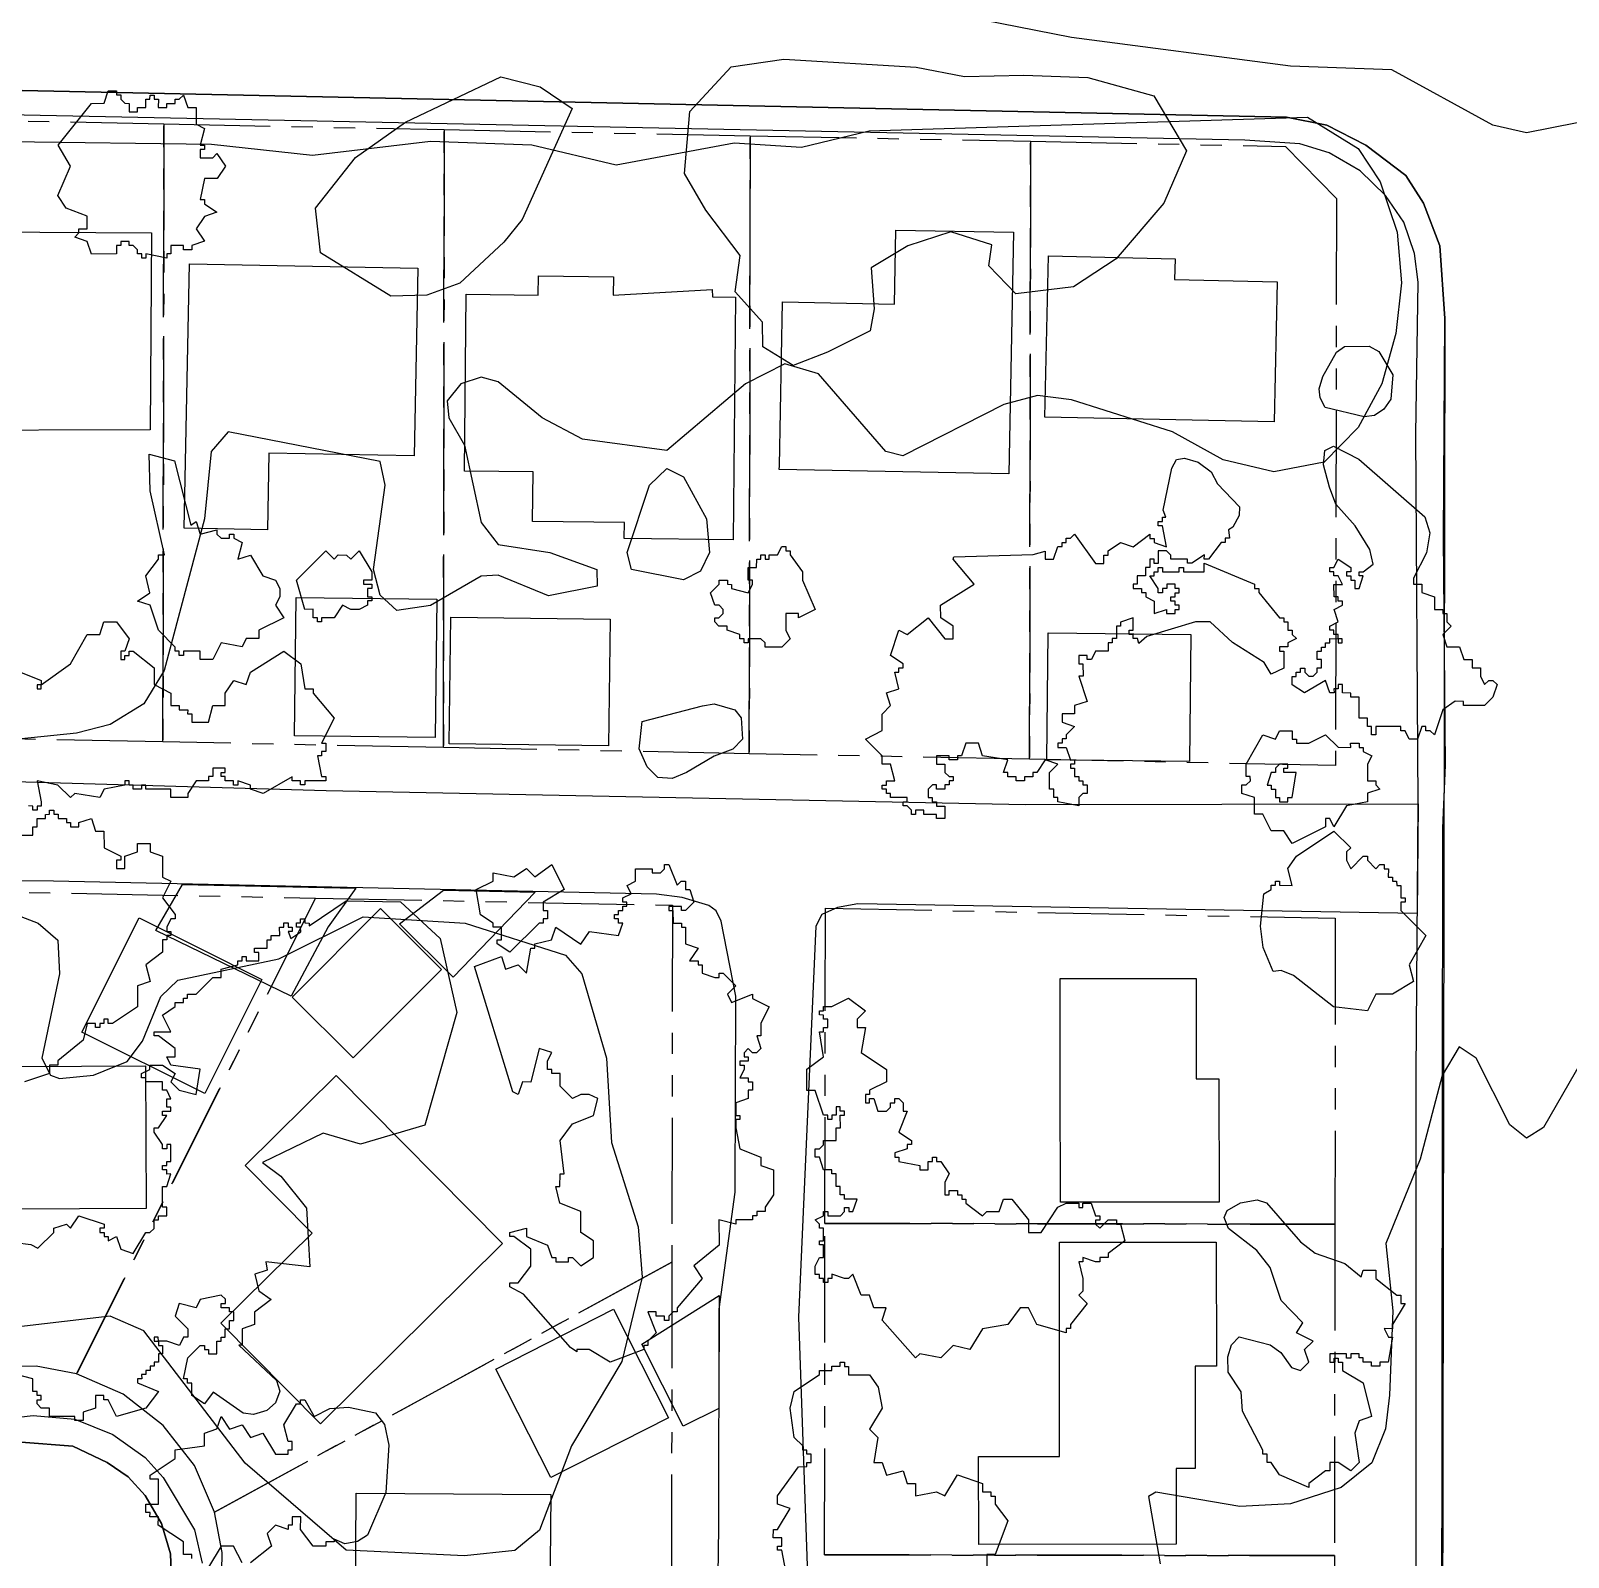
# Model space of a CAD drawing. Header units: metres. Extents: x -550 to 550, y -500 to 950.
# Drawn here: x 367.7 to 459.6, y -286.5 to -195.2 of the extents above; entities that cross this region are included whole.
import ezdxf

# ---------------------------------------------------------------- set-up
doc = ezdxf.new("R2010")
doc.units = ezdxf.units.M
doc.header["$LTSCALE"] = 2
doc.linetypes.add('PHANTOM', pattern=[6.35, 3.175, -0.635, 0.635, -0.635, 0.635, -0.635])
for name, color, linetype in [('SITE-BLDG-EXIST', 7, 'CONTINUOUS'), ('SITE-PARKING', 250, 'CONTINUOUS'), ('SITE-PROPERTY', 7, 'PHANTOM'), ('SITE-ROAD-CURB', 7, 'CONTINUOUS'), ('SITE-ROAD-GRAVEL', 32, 'CONTINUOUS'), ('SITE-ROAD-PAVED', 7, 'CONTINUOUS'), ('SITE-TREE-CANOPY', 94, 'CONTINUOUS'), ('TOPO-CONTOUR-MINOR', 9, 'CONTINUOUS')]:
    doc.layers.add(name, color=color, linetype=linetype)

msp = doc.modelspace()

# ---------------------------------------------------------------- linework, layer by layer
at = {"layer": 'SITE-BLDG-EXIST'}
for points in [[(361.506, -219.088), (361.507, -218.321), (358.171, -218.339), (358.234, -207.182), (374.935, -207.28), (374.864, -219.06)], [(412.455, -221.209), (412.65, -211.41), (419.329, -211.54), (419.411, -207.113), (426.448, -207.244), (426.163, -221.694), (412.448, -221.421)], [(377.201, -209.13), (390.846, -209.392), (390.629, -220.615), (381.955, -220.449), (381.865, -225.031), (376.893, -224.936)], [(428.324, -218.303), (428.546, -208.648), (436.103, -208.825), (436.073, -210.07), (442.211, -210.211), (442.018, -218.576)], [(403.187, -225.558), (403.195, -224.591), (397.71, -224.539), (397.742, -221.558), (393.64, -221.52), (393.738, -210.952), (398.043, -211.002), (398.058, -209.857), (402.539, -209.907), (402.53, -211.008), (408.437, -210.67), (408.458, -211.104), (409.834, -211.117), (409.697, -225.622)], [(383.581, -229.071), (391.987, -229.182), (391.879, -237.458), (383.48, -237.347)], [(392.721, -237.826), (392.815, -230.251), (402.345, -230.374), (402.244, -237.949)], [(428.432, -238.782), (428.525, -231.196), (437.051, -231.296), (436.958, -238.893)], [(383.334, -252.965), (388.615, -247.676), (392.269, -251.318), (386.988, -256.607)], [(370.781, -255.063), (374.189, -248.237), (381.537, -251.906), (378.13, -258.731)], [(429.244, -258.005), (429.244, -251.854), (437.356, -251.853), (437.356, -257.848), (438.725, -257.85), (438.73, -265.236), (429.249, -265.235)], [(359.637, -254.037), (359.63, -253.669), (363.071, -253.651), (363.095, -257.133), (374.571, -257.07), (374.609, -265.613), (358.639, -265.693), (358.594, -257.083), (359.654, -257.073)], [(385.03, -278.473), (379.089, -272.47), (384.545, -267.071), (380.533, -263.028), (385.962, -257.651), (395.908, -267.708)], [(429.199, -277.694), (429.19, -267.616), (438.566, -267.616), (438.571, -275.036), (437.299, -275.034), (437.299, -281.152), (436.168, -281.151), (436.17, -285.678), (424.371, -285.686), (424.363, -280.435), (429.202, -280.43)], [(402.547, -271.621), (405.839, -278.121), (398.805, -281.694), (395.505, -275.205)], [(398.479, -295.676), (387.08, -295.584), (387.174, -282.625), (398.79, -282.706), (398.74, -288.869), (398.529, -288.869)]]:
    msp.add_lwpolyline(points, close=True, dxfattribs=at)
at = {"layer": 'SITE-PARKING'}
for points in [[(385.495, -248.763), (383.285, -252.92), (375.185, -248.995), (376.79, -246.227), (387.141, -246.462)], [(392.971, -251.775), (389.765, -248.579), (392.394, -246.58), (397.872, -246.698)], [(408.846, -277.569), (406.71, -278.612), (404.23, -273.725), (408.854, -270.817)]]:
    msp.add_lwpolyline(points, close=True, dxfattribs=at)
at = {"layer": 'SITE-PROPERTY'}
for points in [[(375.62, -237.716), (357.34, -237.348), (357.4, -200.395), (375.68, -200.763)], [(392.377, -238.048), (375.62, -237.716), (375.68, -200.763), (392.43, -201.106)], [(410.657, -238.416), (392.377, -238.048), (392.43, -201.106), (410.71, -201.474)], [(427.407, -238.748), (410.657, -238.416), (410.71, -201.474), (427.466, -201.806)], [(427.466, -201.806), (442.699, -202.114), (445.743, -205.221), (445.694, -239.126), (427.407, -238.748)], [(370.461, -275.485), (368.038, -275.026), (365.58, -275.068), (363.178, -275.599), (360.936, -276.608), (357.429, -278.628), (357.462, -246.503), (384.739, -247.049)], [(378.709, -283.76), (377.505, -280.978), (375.64, -278.573), (373.247, -276.701), (370.461, -275.485), (384.739, -247.049), (406.067, -247.476), (406.033, -268.811)], [(415.18, -266.497), (415.211, -247.654), (445.676, -248.259), (445.653, -266.546)], [(445.622, -286.357), (415.156, -286.309), (415.18, -266.497), (445.653, -266.546)], [(375.526, -296.782), (377.56, -293.281), (378.567, -291.035), (379.111, -288.633), (379.156, -286.175), (378.709, -283.76), (406.033, -268.811), (405.999, -296.82)], [(445.597, -306.469), (415.124, -306.431), (415.156, -286.309), (445.622, -286.357)]]:
    msp.add_lwpolyline(points, close=True, dxfattribs=at)
at = {"layer": 'SITE-ROAD-CURB'}
for points in [[(319.95, -197.779), (442.757, -200.368), (445.179, -200.849), (447.509, -202.031), (449.895, -203.858), (450.953, -205.495), (451.926, -208.065), (452.216, -212.404), (451.957, -360.015)], [(450.521, -351.737), (450.503, -257.542), (450.621, -241.413), (450.48, -219.299), (450.624, -210.222), (450.402, -208.508), (449.765, -206.639), (448.686, -205.047), (447.17, -203.566), (445.304, -202.495), (443.556, -201.959), (440.276, -201.744), (330.335, -199.494)], [(366.117, -278.183), (367.866, -277.985), (370.352, -278.21), (372.626, -279.114), (374.549, -280.496), (375.643, -281.688), (377.507, -284.816), (377.954, -286.807)], [(376.154, -288.351), (376.08, -286.26), (375.527, -284.435), (374.553, -282.754), (373.536, -281.641), (372.294, -280.794), (370.23, -279.823), (367.155, -279.575)]]:
    msp.add_lwpolyline(points, dxfattribs=at)
at = {"layer": 'SITE-ROAD-GRAVEL'}
for points in [[(347.379, -239.527), (385.379, -240.62), (427.171, -241.45), (450.621, -241.413), (450.571, -247.964), (417.142, -247.4), (415.927, -247.621), (414.992, -248.021), (414.626, -248.732), (413.593, -272.102), (414.631, -301.825)], [(408.443, -313.442), (408.837, -284.654), (408.853, -271.629), (409.824, -264.633), (409.853, -252.909), (408.98, -248.436), (408.672, -247.813), (408.244, -247.489), (406.643, -247.02), (405.106, -246.818), (369.086, -246.039), (350.552, -245.949)]]:
    msp.add_lwpolyline(points, dxfattribs=at)
at = {"layer": 'SITE-ROAD-PAVED'}
for points in [[(451.957, -360.015), (452.101, -242.872), (452.267, -239.101), (452.137, -225.496), (452.216, -212.404), (451.926, -208.065), (450.953, -205.495), (449.895, -203.858), (447.509, -202.031), (445.179, -200.849), (442.757, -200.368), (319.95, -197.779)], [(367.155, -279.575), (370.23, -279.823), (372.294, -280.794), (373.536, -281.641), (374.553, -282.754), (375.527, -284.435), (376.08, -286.26), (376.154, -288.351)]]:
    msp.add_lwpolyline(points, dxfattribs=at)
at = {"layer": 'SITE-TREE-CANOPY'}
for points in [[(408.064, -205.931), (406.781, -203.738), (407.109, -200.023), (409.57, -197.346), (412.731, -196.904), (420.638, -197.37), (423.524, -197.93), (427.071, -197.845), (430.898, -197.984), (434.837, -199.079), (436.778, -202.385), (435.426, -205.509), (432.577, -208.831), (430.04, -210.497), (426.591, -210.926), (424.971, -209.256), (425.155, -207.988), (422.705, -207.217), (420.141, -208.048), (417.948, -209.369), (418.12, -211.828), (417.887, -213.129), (415.336, -214.405), (413.277, -215.215), (411.46, -214.1), (411.441, -212.61), (409.806, -210.805), (410.118, -208.626)], [(395.982, -207.829), (393.366, -210.285), (391.399, -211.005), (389.229, -211.058), (385.039, -208.472), (384.741, -205.802), (387.118, -202.779), (390.106, -200.67), (395.812, -197.951), (398.164, -198.544), (400.072, -199.837), (397.093, -206.485)], [(372.845, -199.035), (373.098, -199.036), (373.098, -199.291), (373.35, -199.536), (373.596, -199.537), (373.595, -200.037), (374.101, -200.038), (374.094, -199.793), (374.6, -199.794), (374.601, -199.293), (374.846, -199.294), (374.847, -199.038), (375.1, -199.038), (375.099, -199.294), (375.345, -199.294), (375.344, -199.795), (375.85, -199.784), (375.85, -199.54), (376.349, -199.54), (376.349, -199.284), (376.595, -199.285), (376.848, -199.04), (377.1, -199.786), (377.599, -199.786), (377.598, -200.788), (378.096, -201.044), (377.849, -202.045), (378.095, -202.045), (378.094, -202.29), (377.849, -202.29), (377.848, -202.79), (378.599, -202.791), (378.845, -202.536), (379.35, -203.293), (378.851, -204.037), (378.099, -204.036), (377.845, -205.293), (378.098, -205.293), (378.097, -205.538), (378.848, -206.04), (378.096, -206.294), (377.597, -207.039), (378.095, -207.785), (377.35, -208.04), (377.349, -208.285), (376.851, -208.295), (376.851, -208.039), (376.1, -208.038), (376.099, -208.539), (375.846, -208.539), (375.846, -208.794), (374.596, -208.537), (374.596, -208.793), (374.35, -208.793), (374.35, -208.537), (374.098, -208.536), (374.098, -208.292), (373.845, -208.036), (373.6, -208.035), (373.6, -207.791), (373.101, -207.79), (373.101, -208.035), (372.848, -208.034), (372.847, -208.535), (371.345, -208.544), (371.1, -207.787), (370.349, -207.542), (370.595, -207.286), (370.595, -207.041), (371.101, -207.042), (371.095, -206.286), (369.845, -205.795), (369.347, -205.038), (370.101, -203.292), (369.351, -202.034), (371.349, -199.545), (372.1, -199.535), (372.347, -198.79), (372.846, -198.791)], [(444.78, -217.134), (444.717, -216.611), (444.936, -215.866), (445.752, -214.409), (446.223, -214.065), (447.698, -214.056), (448.288, -214.368), (449.108, -215.76), (448.987, -217.228), (448.586, -217.817), (448.023, -218.205), (447.398, -218.271), (445.067, -217.723)], [(445.851, -231.295), (445.598, -231.295), (445.599, -231.039), (445.346, -231.039), (445.346, -230.794), (445.845, -230.539), (445.6, -229.793), (446.099, -229.538), (446.099, -229.293), (445.846, -229.293), (445.847, -229.037), (445.601, -229.037), (445.595, -228.292), (446.101, -228.292), (445.848, -227.791), (445.596, -227.791), (445.596, -227.535), (445.35, -227.535), (445.35, -227.29), (445.596, -227.29), (445.85, -226.79), (446.6, -227.292), (446.6, -227.536), (446.347, -227.536), (446.347, -227.792), (446.6, -227.792), (446.599, -228.037), (446.845, -228.037), (446.845, -228.538), (447.098, -228.538), (447.344, -227.793), (447.098, -227.793), (447.099, -227.537), (447.345, -227.537), (447.942, -227.093), (447.732, -226.214), (446.87, -224.8), (445.713, -223.509), (445.335, -222.474), (444.979, -221.138), (445.057, -220.282), (445.577, -220.038), (447.086, -220.818), (451.029, -224.26), (451.329, -225.217), (451.131, -226.418), (450.35, -227.919), (450.349, -228.286), (450.848, -228.287), (450.847, -228.787), (451.599, -229.044), (451.598, -229.79), (452.096, -229.79), (452.096, -230.035), (452.349, -230.035), (452.348, -230.536), (452.601, -230.792), (452.094, -231.292), (452.346, -232.037), (453.098, -232.038), (453.35, -232.795), (453.848, -232.785), (453.848, -233.285), (454.346, -233.286), (454.346, -233.786), (454.598, -234.287), (454.851, -234.043), (455.097, -234.043), (455.349, -234.288), (455.096, -235.044), (454.596, -235.544), (453.346, -235.543), (453.347, -235.287), (452.848, -235.286), (452.096, -235.786), (451.596, -237.287), (451.35, -237.042), (451.097, -237.042), (451.097, -236.786), (450.845, -236.785), (450.598, -237.542), (450.099, -237.541), (449.847, -237.04), (449.594, -237.04), (449.595, -236.795), (448.099, -236.793), (448.098, -237.294), (447.845, -237.293), (447.846, -236.793), (447.6, -236.793), (447.601, -236.292), (447.095, -236.291), (447.097, -235.034), (446.598, -235.045), (446.598, -234.789), (446.1, -234.788), (446.1, -234.288), (445.847, -234.288), (445.847, -234.543), (445.594, -234.543), (445.601, -234.788), (445.348, -234.787), (445.096, -234.042), (443.845, -234.786), (443.094, -234.295), (443.095, -233.795), (443.348, -233.795), (443.348, -233.539), (443.601, -233.539), (443.601, -233.295), (443.847, -233.295), (443.847, -233.54), (444.099, -233.785), (444.345, -233.785), (444.598, -233.541), (444.599, -233.285), (444.844, -233.285), (444.845, -232.785), (444.599, -232.784), (444.6, -232.295), (444.846, -232.295), (444.846, -232.039), (445.099, -232.04), (445.099, -231.795), (445.345, -231.795), (445.345, -231.539), (445.851, -231.54)], [(375.719, -226.525), (374.859, -222.698), (374.792, -220.517), (376.315, -220.909), (377.287, -224.748), (377.596, -224.537), (377.848, -225.293), (378.846, -225.039), (378.845, -225.295), (379.098, -225.54), (379.596, -225.54), (379.597, -225.284), (379.85, -225.285), (379.849, -225.541), (380.348, -225.786), (380.101, -226.787), (380.845, -226.543), (381.595, -227.79), (382.346, -228.035), (382.599, -228.536), (382.598, -229.037), (382.344, -229.537), (382.849, -230.294), (381.345, -231.038), (381.345, -231.538), (380.6, -231.537), (380.347, -232.037), (379.097, -231.791), (378.597, -232.792), (377.846, -232.791), (377.846, -232.29), (376.849, -232.289), (376.849, -232.545), (376.596, -232.544), (376.596, -232.289), (376.35, -232.288), (376.351, -232.044), (375.348, -231.041), (374.851, -229.539), (374.1, -229.293), (374.845, -228.794), (374.6, -227.792), (375.346, -226.792), (375.346, -226.536)], [(435.396, -223.852), (435.905, -221.338), (436.179, -220.838), (436.664, -220.75), (437.492, -220.996), (438.25, -221.564), (438.629, -222.276), (439.947, -223.657), (439.925, -224.18), (439.545, -224.869), (439.292, -225.036), (439.348, -225.536), (439.095, -225.536), (439.095, -225.792), (438.849, -225.792), (438.096, -226.792), (437.85, -226.791), (437.851, -226.536), (437.099, -227.035), (436.846, -227.035), (436.846, -226.79), (435.849, -226.789), (435.849, -226.544), (435.597, -226.288), (435.098, -226.288), (435.097, -227.044), (434.844, -227.044), (434.845, -226.788), (434.599, -226.787), (434.598, -227.288), (434.345, -227.288), (434.345, -227.788), (433.846, -227.788), (433.845, -228.288), (433.6, -228.288), (433.599, -228.544), (434.098, -228.544), (434.098, -228.789), (434.351, -228.789), (434.35, -229.045), (434.849, -229.291), (434.848, -230.036), (435.599, -229.792), (435.599, -230.037), (436.098, -230.037), (436.098, -229.793), (436.351, -229.793), (436.351, -229.537), (436.098, -229.537), (436.099, -229.292), (435.846, -229.292), (435.846, -229.036), (436.099, -229.036), (436.099, -228.792), (436.345, -228.792), (436.345, -228.536), (436.1, -228.536), (436.1, -228.291), (435.601, -228.29), (435.601, -228.535), (435.348, -228.535), (435.348, -228.791), (435.095, -228.79), (435.095, -228.534), (434.598, -227.789), (434.85, -227.789), (434.851, -227.544), (435.096, -227.544), (435.097, -227.289), (435.35, -227.289), (435.349, -227.545), (436.347, -227.535), (436.347, -227.29), (436.6, -227.29), (436.599, -227.535), (437.849, -227.537), (437.85, -227.036), (440.847, -228.286), (440.847, -228.542), (441.1, -228.542), (441.1, -228.787), (442.348, -230.29), (442.601, -230.29), (442.6, -230.535), (442.846, -230.535), (442.846, -231.036), (443.098, -231.036), (443.098, -231.292), (443.351, -231.537), (442.845, -231.792), (442.844, -232.037), (442.346, -232.036), (442.345, -232.292), (442.598, -232.292), (442.597, -233.294), (441.845, -233.66), (441.432, -232.958), (439.53, -231.777), (438.19, -230.541), (437.319, -230.528), (434.418, -231.404), (433.939, -231.826), (433.848, -231.536), (433.596, -231.536), (433.596, -231.291), (433.35, -231.291), (433.35, -231.035), (433.596, -231.035), (433.597, -230.29), (432.845, -230.545), (432.845, -230.79), (432.599, -230.79), (432.598, -231.535), (432.346, -231.534), (432.345, -231.79), (432.099, -231.79), (432.099, -232.291), (431.347, -232.29), (431.101, -232.79), (430.848, -232.79), (430.848, -232.545), (430.35, -232.544), (430.349, -233.045), (430.595, -233.045), (430.601, -233.79), (430.348, -233.79), (430.845, -235.292), (430.1, -235.536), (430.1, -236.037), (429.348, -236.036), (429.348, -236.536), (430.099, -236.793), (429.6, -237.293), (429.599, -237.538), (429.346, -237.538), (429.346, -237.793), (429.1, -237.793), (429.1, -238.038), (429.599, -238.038), (429.85, -238.795), (430.096, -238.784), (430.096, -239.04), (429.85, -239.04), (429.85, -239.285), (430.096, -239.285), (430.095, -239.785), (430.348, -239.786), (430.348, -240.042), (430.6, -240.042), (430.6, -240.287), (430.846, -240.287), (430.845, -240.788), (430.599, -240.787), (430.346, -241.043), (430.346, -241.543), (429.096, -241.286), (429.096, -241.041), (428.85, -241.041), (428.851, -240.54), (428.598, -240.54), (428.599, -239.539), (429.099, -239.039), (428.348, -238.793), (427.848, -239.538), (427.595, -239.538), (427.595, -239.794), (427.096, -239.793), (427.096, -240.038), (426.597, -240.037), (426.598, -239.792), (426.099, -239.792), (426.099, -239.536), (425.846, -239.536), (426.1, -238.791), (424.598, -238.544), (424.346, -237.787), (423.594, -237.786), (423.348, -238.542), (423.095, -238.542), (423.094, -238.787), (422.596, -238.786), (422.596, -238.541), (421.845, -238.541), (421.851, -239.041), (422.35, -239.042), (422.349, -239.542), (422.595, -239.787), (422.847, -239.788), (422.847, -240.044), (422.601, -240.043), (422.601, -240.288), (422.348, -240.288), (422.348, -240.543), (421.849, -240.543), (421.849, -240.287), (421.597, -240.287), (421.351, -240.542), (421.35, -241.043), (421.596, -241.043), (421.595, -241.288), (421.848, -241.288), (421.848, -241.544), (422.347, -241.545), (422.346, -242.29), (421.847, -242.289), (421.847, -242.045), (421.096, -242.044), (421.096, -241.788), (420.598, -241.787), (420.597, -242.043), (420.344, -242.043), (420.345, -241.787), (420.099, -241.542), (419.846, -241.541), (419.847, -241.286), (420.1, -241.286), (420.1, -241.041), (419.096, -241.04), (419.096, -240.795), (418.85, -240.795), (418.85, -240.539), (418.598, -240.539), (418.598, -240.294), (418.851, -240.294), (418.851, -240.039), (419.35, -240.039), (419.098, -239.038), (418.599, -239.037), (418.6, -238.537), (417.597, -237.545), (418.595, -237.035), (418.596, -236.045), (419.095, -235.545), (418.85, -234.788), (419.595, -234.544), (419.351, -233.543), (419.596, -233.543), (419.597, -233.287), (419.85, -233.288), (419.85, -233.043), (419.099, -232.542), (419.599, -231.04), (420.098, -231.286), (421.349, -230.286), (422.345, -231.544), (422.851, -231.545), (422.844, -230.789), (422.101, -230.287), (422.094, -229.542), (424.098, -228.287), (422.849, -226.795), (422.885, -226.651), (427.632, -226.501), (428.349, -226.301), (428.348, -226.791), (428.847, -226.791), (429.101, -226.035), (429.347, -226.036), (429.347, -225.791), (429.6, -225.791), (429.6, -225.535), (429.846, -225.536), (430.099, -225.291), (431.347, -227.039), (431.845, -227.04), (431.846, -226.539), (432.099, -226.54), (432.099, -226.295), (432.844, -225.795), (433.595, -226.041), (434.601, -225.286), (434.6, -225.542), (434.846, -225.542), (434.846, -225.787), (435.597, -226.043), (435.346, -224.786), (435.1, -224.786), (435.1, -224.541), (435.346, -224.541), (435.346, -224.286), (435.55, -224.286)], [(388.099, -227.542), (388.098, -228.043), (387.6, -228.042), (387.599, -228.287), (388.098, -228.287), (388.098, -228.543), (387.845, -228.543), (387.851, -229.043), (388.097, -229.044), (388.097, -229.288), (387.851, -229.288), (387.85, -229.544), (387.345, -229.788), (386.846, -229.787), (386.348, -229.542), (385.848, -230.287), (385.097, -230.286), (385.096, -230.542), (384.85, -230.541), (384.851, -230.285), (384.598, -230.285), (384.599, -229.785), (384.1, -229.795), (383.596, -228.037), (385.347, -226.293), (385.845, -226.794), (386.098, -226.538), (386.597, -226.539), (386.85, -226.795), (387.349, -226.295)], [(412.849, -226.293), (413.095, -226.294), (413.095, -226.538), (413.845, -227.54), (413.844, -228.041), (414.601, -229.788), (413.596, -230.288), (413.596, -230.043), (412.845, -230.042), (412.85, -231.043), (413.096, -231.544), (412.596, -232.044), (411.599, -232.043), (411.599, -231.787), (411.347, -231.542), (410.595, -231.541), (410.595, -231.786), (410.349, -231.785), (410.35, -231.541), (410.097, -231.54), (410.097, -231.285), (409.346, -231.039), (409.346, -230.794), (408.848, -230.794), (408.595, -230.537), (408.595, -230.293), (408.848, -230.293), (409.094, -230.037), (409.095, -229.793), (408.849, -229.537), (408.596, -229.536), (408.344, -228.791), (408.851, -228.291), (408.851, -228.035), (409.35, -228.035), (409.349, -228.291), (409.595, -228.292), (409.595, -228.536), (410.599, -228.793), (410.845, -228.293), (410.846, -228.037), (410.6, -228.037), (410.601, -227.292), (411.099, -227.292), (411.1, -226.792), (411.346, -226.792), (411.346, -226.536), (411.599, -226.537), (411.599, -226.792), (411.844, -226.793), (411.845, -226.537), (412.35, -226.538), (412.597, -226.037), (412.85, -226.038)], [(445.85, -231.785), (446.096, -231.785), (446.097, -231.54), (445.851, -231.54)], [(368.096, -234.291), (368.096, -234.536), (368.348, -234.536), (368.349, -234.292)], [(407.859, -235.553), (408.554, -235.443), (409.79, -235.8), (410.168, -236.268), (410.251, -237.558), (409.674, -238.147), (408.55, -238.558), (406.912, -239.545), (406.048, -239.9), (405.184, -239.844), (404.546, -239.209), (404.084, -238.118), (404.262, -236.483)], [(443.097, -237.543), (443.35, -237.544), (443.35, -237.788), (444.094, -237.789), (445.099, -237.29), (445.85, -238.036), (446.601, -238.037), (446.595, -237.792), (447.1, -237.793), (447.1, -238.038), (447.346, -238.038), (447.345, -238.294), (447.851, -238.539), (447.597, -239.04), (447.596, -240.041), (448.095, -240.041), (448.094, -240.286), (448.347, -240.542), (447.595, -240.786), (447.595, -241.286), (446.351, -241.541), (445.598, -242.786), (445.346, -242.285), (445.1, -242.285), (445.1, -242.785), (443.097, -243.795), (442.599, -243.038), (441.848, -243.037), (441.35, -242.035), (440.844, -242.035), (440.846, -241.045), (440.095, -240.788), (440.095, -240.287), (440.348, -240.288), (440.601, -240.043), (440.594, -239.787), (440.349, -239.787), (440.35, -239.042), (441.349, -237.285), (442.1, -237.542), (442.347, -237.042), (443.098, -237.043)], [(441.598, -240.289), (441.851, -240.289), (441.851, -240.545), (442.096, -240.534), (442.096, -241.035), (442.349, -241.035), (442.348, -241.291), (442.847, -241.292), (442.847, -241.036), (443.1, -241.036), (443.348, -239.535), (442.596, -239.545), (442.597, -239.289), (442.849, -239.29), (442.85, -239.045), (442.351, -239.044), (442.098, -239.289), (442.098, -239.544), (441.845, -239.544)], [(441.375, -250), (441.208, -248.731), (441.4, -246.785), (441.85, -246.541), (441.851, -246.285), (442.096, -246.285), (442.097, -246.041), (442.35, -246.041), (442.349, -246.286), (443.101, -246.287), (442.849, -245.285), (443.349, -244.541), (445.598, -243.042), (446.601, -244.044), (446.348, -244.288), (446.347, -244.789), (446.599, -245.29), (447.345, -244.534), (447.598, -244.535), (447.597, -244.79), (448.095, -245.292), (448.348, -245.036), (448.601, -245.036), (448.601, -245.292), (448.847, -245.293), (448.846, -245.793), (449.099, -245.793), (449.099, -246.038), (449.344, -246.038), (449.351, -246.294), (449.597, -246.295), (449.596, -247.04), (449.849, -247.04), (449.849, -247.285), (449.596, -247.285), (449.595, -247.785), (451.096, -249.289), (450.097, -251.045), (450.348, -252.035), (449.097, -252.79), (448.1, -252.789), (447.6, -253.79), (445.578, -253.553), (443.171, -251.682), (442.434, -251.369), (441.964, -251.447)], [(399.966, -273.92), (397.161, -270.735), (396.347, -270.289), (396.347, -270.045), (396.846, -270.045), (397.599, -269.045), (397.6, -268.044), (396.596, -267.286), (396.351, -267.286), (396.351, -267.041), (397.349, -266.787), (397.348, -267.287), (398.597, -267.789), (398.849, -268.535), (399.095, -268.535), (399.095, -268.791), (399.846, -268.792), (399.847, -268.536), (400.099, -268.536), (400.597, -269.038), (401.349, -268.538), (401.351, -267.537), (400.6, -267.035), (400.594, -265.79), (399.345, -265.287), (399.1, -264.286), (399.346, -264.286), (399.347, -263.541), (399.6, -263.541), (399.35, -261.539), (400.095, -260.539), (401.346, -260.04), (401.6, -259.039), (401.095, -258.793), (400.596, -258.793), (400.097, -259.037), (399.347, -258.291), (399.348, -257.534), (398.849, -257.545), (398.849, -257.289), (398.596, -257.289), (398.597, -256.788), (398.85, -256.288), (398.099, -256.042), (397.598, -258.044), (397.1, -258.043), (396.846, -258.788), (396.537, -258.632), (394.243, -251.143), (395.845, -250.544), (396.097, -251.29), (396.848, -251.035), (397.346, -251.536), (397.601, -250.035), (397.847, -250.035), (397.847, -249.79), (398.845, -249.536), (399.098, -248.791), (400.6, -249.794), (401.1, -249.038), (402.848, -249.285), (403.095, -248.54), (402.849, -248.54), (402.849, -248.295), (402.597, -248.294), (402.597, -248.039), (402.85, -248.039), (402.85, -247.794), (403.096, -247.795), (403.096, -247.539), (403.349, -247.539), (403.349, -247.294), (403.096, -247.294), (403.097, -247.038), (403.596, -246.794), (403.351, -246.293), (403.849, -246.038), (403.85, -245.293), (404.848, -245.294), (404.847, -245.539), (405.346, -245.539), (405.599, -245.295), (405.599, -245.039), (405.845, -245.039), (406.349, -246.286), (406.595, -246.041), (406.848, -246.042), (406.848, -246.542), (407.1, -246.543), (407.345, -247.288), (406.846, -247.788), (406.6, -247.788), (406.601, -247.543), (405.849, -247.542), (405.849, -247.787), (406.095, -247.787), (406.101, -248.544), (406.599, -248.544), (406.599, -248.789), (406.845, -248.789), (406.851, -249.79), (407.595, -250.036), (407.095, -250.792), (407.601, -250.792), (407.601, -251.037), (407.846, -251.037), (407.846, -251.538), (408.597, -251.795), (408.85, -251.795), (408.85, -251.539), (409.096, -251.54), (409.846, -252.286), (409.347, -252.786), (409.599, -253.287), (410.85, -252.788), (410.85, -253.043), (411.846, -253.545), (411.347, -254.535), (411.346, -255.291), (411.1, -255.291), (411.345, -256.036), (411.099, -256.292), (410.846, -256.291), (410.6, -256.035), (410.347, -256.291), (410.347, -256.536), (410.6, -256.536), (410.599, -256.792), (410.101, -256.791), (410.1, -257.036), (410.346, -257.036), (410.346, -257.292), (410.099, -257.792), (410.598, -257.793), (410.598, -258.038), (410.851, -258.038), (410.85, -258.538), (410.597, -258.538), (410.597, -259.039), (409.845, -259.294), (409.851, -260.039), (410.097, -260.039), (410.096, -260.295), (409.851, -260.295), (409.85, -260.784), (410.101, -262.042), (411.351, -262.544), (411.35, -263.044), (412.101, -263.29), (412.099, -264.792), (411.6, -265.536), (411.599, -265.792), (411.101, -265.791), (411.101, -266.036), (410.848, -266.036), (410.847, -266.292), (409.85, -266.29), (409.85, -266.535), (408.846, -266.289), (408.851, -267.791), (407.347, -269.035), (407.851, -269.792), (406.346, -271.536), (406.346, -271.792), (406.1, -271.792), (405.847, -272.036), (405.847, -272.292), (405.601, -272.292), (405.601, -272.036), (405.095, -272.036), (405.096, -271.791), (404.597, -271.79), (405.101, -273.037), (404.595, -273.537), (404.595, -273.792), (404.349, -273.792), (404.349, -274.037), (402.346, -274.791), (401.097, -274.044), (400.345, -274.043), (400.345, -274.176)], [(399.6, -246.544), (398.349, -247.288), (398.348, -247.789), (398.601, -247.789), (398.6, -248.29), (398.348, -248.289), (398.347, -248.545), (398.095, -248.545), (396.351, -250.289), (395.6, -249.787), (395.6, -249.543), (395.846, -249.543), (395.847, -248.787), (395.348, -248.786), (395.349, -248.541), (394.598, -248.04), (394.347, -246.538), (395.345, -246.039), (395.345, -245.538), (396.595, -245.784), (397.347, -245.285), (397.845, -245.786), (398.85, -245.042)], [(417.099, -254.286), (417.098, -254.786), (417.597, -254.787), (417.349, -256.288), (418.851, -257.291), (418.85, -258.037), (417.845, -258.536), (417.845, -258.792), (417.599, -258.792), (417.598, -259.292), (417.851, -259.292), (417.844, -259.037), (418.097, -259.037), (418.349, -259.794), (418.848, -259.794), (419.101, -259.539), (419.101, -259.294), (419.347, -259.294), (419.347, -259.038), (419.6, -259.039), (419.845, -259.295), (419.845, -259.784), (420.098, -259.785), (419.598, -261.041), (420.348, -261.542), (420.348, -261.787), (420.095, -261.787), (420.095, -262.043), (419.35, -262.287), (419.35, -262.542), (419.596, -262.543), (419.595, -262.787), (420.845, -263.045), (420.845, -263.29), (421.351, -263.29), (421.351, -262.79), (421.597, -262.79), (421.597, -262.545), (421.85, -262.534), (421.85, -262.79), (422.096, -262.791), (422.6, -263.536), (422.347, -264.037), (422.346, -264.793), (422.599, -264.793), (422.599, -264.538), (423.098, -264.538), (423.097, -264.794), (423.35, -264.794), (423.35, -265.039), (423.596, -265.039), (423.595, -265.295), (424.599, -266.042), (424.845, -265.786), (425.596, -265.787), (425.85, -265.042), (426.349, -265.043), (427.344, -266.29), (427.351, -267.035), (428.095, -267.036), (429.101, -265.536), (429.6, -265.291), (430.345, -265.292), (430.351, -265.537), (430.597, -265.537), (430.597, -265.293), (431.096, -265.293), (431.348, -266.039), (431.601, -266.039), (431.6, -266.295), (431.348, -266.295), (431.347, -266.539), (431.6, -266.785), (432.099, -266.285), (432.598, -266.285), (432.597, -266.541), (432.85, -266.541), (433.095, -267.543), (432.097, -268.287), (432.096, -268.543), (431.598, -268.542), (431.597, -268.787), (431.345, -268.786), (430.6, -268.541), (430.6, -268.786), (430.347, -268.785), (430.599, -269.787), (430.598, -270.543), (430.345, -270.787), (430.85, -271.289), (429.851, -272.544), (429.851, -272.789), (429.598, -272.789), (429.598, -273.045), (427.849, -272.542), (427.345, -271.54), (426.846, -271.54), (426.101, -272.54), (424.597, -272.794), (423.844, -274.039), (422.847, -273.793), (422.095, -274.537), (420.845, -274.291), (420.599, -274.535), (418.6, -272.286), (418.847, -271.541), (418.096, -271.54), (417.851, -270.794), (417.345, -270.794), (416.848, -269.536), (416.595, -269.792), (416.349, -269.791), (415.598, -269.535), (415.598, -269.79), (415.345, -269.79), (415.345, -270.035), (415.099, -270.034), (415.099, -269.79), (414.846, -269.789), (414.846, -269.545), (414.601, -269.544), (414.594, -269.044), (414.848, -268.544), (415.101, -268.544), (415.101, -268.043), (415.094, -267.788), (414.849, -267.787), (414.849, -267.542), (415.095, -267.543), (415.096, -266.786), (414.85, -266.786), (414.85, -266.541), (414.598, -266.285), (415.097, -266.041), (415.097, -265.785), (415.35, -265.786), (415.349, -266.041), (416.101, -266.042), (416.347, -265.787), (416.347, -265.542), (416.6, -265.542), (416.6, -265.787), (416.846, -265.787), (417.099, -265.042), (416.348, -265.042), (416.348, -264.786), (416.095, -264.785), (416.096, -264.285), (415.85, -264.284), (415.851, -263.539), (415.598, -263.539), (415.599, -263.294), (415.1, -263.294), (414.848, -262.537), (414.595, -262.537), (414.596, -262.036), (414.849, -262.036), (415.095, -261.792), (415.095, -261.536), (415.847, -261.537), (415.848, -260.792), (416.1, -260.792), (416.094, -260.036), (416.347, -260.036), (416.347, -259.791), (416.095, -259.791), (416.095, -259.535), (415.849, -259.535), (415.848, -260.035), (415.596, -260.035), (415.595, -260.291), (415.35, -260.29), (415.35, -260.035), (415.097, -260.034), (414.6, -258.543), (414.095, -258.542), (414.096, -257.286), (415.094, -256.541), (414.85, -255.039), (415.096, -255.04), (415.096, -254.795), (415.349, -254.784), (415.35, -254.295), (415.097, -254.294), (415.097, -254.039), (414.845, -254.038), (414.845, -253.794), (415.098, -253.794), (415.098, -253.538), (415.597, -253.539), (416.595, -253.039), (417.598, -253.786)], [(440.14, -277.718), (440.058, -276.573), (439.272, -275.381), (439.252, -274.469), (439.471, -273.747), (439.942, -273.28), (441.789, -273.76), (442.413, -274.206), (443.051, -275.108), (443.599, -275.287), (444.098, -274.787), (443.846, -274.041), (444.345, -273.541), (443.349, -273.039), (443.736, -272.45), (442.452, -271.103), (441.787, -269.133), (440.988, -268.109), (439.297, -266.794), (439.031, -266.148), (439.207, -265.726), (440.015, -265.26), (441.006, -265.094), (441.56, -265.262), (443.594, -267.589), (444.471, -268.28), (446.254, -268.894), (447.215, -269.696), (447.349, -269.284), (448.101, -269.285), (448.1, -269.786), (449.349, -270.789), (449.595, -270.789), (449.594, -271.29), (449.847, -271.29), (449.101, -272.535), (449.101, -272.791), (448.595, -272.79), (448.847, -273.291), (449.1, -273.291), (448.846, -274.793), (448.347, -274.792), (448.347, -275.037), (447.848, -275.036), (447.848, -274.791), (447.35, -274.791), (447.35, -274.535), (447.097, -274.535), (447.097, -274.29), (446.599, -274.289), (446.598, -274.545), (446.346, -274.545), (446.346, -274.289), (445.349, -274.288), (445.348, -274.788), (445.601, -274.789), (445.601, -274.544), (445.847, -274.544), (445.847, -274.789), (446.1, -274.789), (446.099, -275.29), (447.348, -276.037), (447.844, -278.039), (447.1, -278.294), (446.846, -279.039), (447.096, -280.786), (446.597, -281.286), (445.846, -280.785), (445.348, -280.795), (445.347, -281.284), (445.094, -281.295), (444.096, -282.039), (444.096, -282.295), (442.348, -281.537), (441.85, -280.791), (441.597, -280.79), (441.598, -280.29), (441.345, -280.29), (441.345, -280.045)], [(375.344, -273.289), (375.099, -273.289), (375.098, -273.544), (375.351, -273.545)]]:
    msp.add_lwpolyline(points, close=True, dxfattribs=at)
for points in [[(365.85, -233.043), (368.349, -234.036), (368.349, -234.292), (370.099, -233.037), (371.099, -231.292), (371.85, -231.293), (372.097, -230.537), (372.848, -230.538), (373.598, -231.54), (373.345, -232.285), (373.099, -232.284), (373.098, -232.785), (373.351, -232.785), (373.344, -232.54), (373.597, -232.541), (373.597, -232.285), (373.85, -232.285), (375.099, -233.288), (375.098, -234.289), (376.095, -234.791), (376.101, -235.536), (376.599, -235.537), (376.599, -235.793), (377.098, -235.793), (377.097, -236.038), (377.35, -236.038), (377.349, -236.539), (378.347, -236.54), (378.601, -235.539), (379.345, -235.54), (379.346, -234.795), (379.846, -234.039), (380.597, -234.285), (380.851, -233.54), (382.847, -232.285), (383.85, -233.043), (384.101, -234.545), (384.6, -234.534), (384.599, -234.79), (385.848, -236.293), (385.094, -237.794), (385.347, -237.795), (385.346, -238.295), (385.101, -238.295), (385.1, -238.54), (384.848, -238.539), (385.099, -239.785), (385.345, -239.786), (385.344, -240.042), (384.101, -240.04), (384.101, -240.285), (383.848, -240.284), (383.848, -240.04), (383.35, -240.039), (383.35, -239.794), (381.6, -240.793), (380.849, -240.537), (380.849, -240.292), (380.098, -240.035), (380.098, -240.291), (379.845, -240.291), (379.845, -240.035), (379.347, -240.045), (379.347, -239.789), (379.101, -239.789), (379.094, -239.544), (379.347, -239.545), (379.348, -239.289), (378.596, -239.288), (378.596, -239.788), (378.35, -239.788), (378.349, -240.044), (377.598, -240.043), (377.098, -240.788), (377.098, -241.044), (376.101, -241.042), (376.094, -240.542), (374.598, -240.54), (374.599, -240.295), (374.346, -240.295), (374.346, -240.54), (373.847, -240.539), (373.847, -240.294), (373.595, -240.294), (373.595, -240.038), (373.349, -240.038), (373.349, -240.294), (372.098, -240.537), (371.845, -241.037), (370.349, -240.79), (370.096, -241.035), (369.346, -240.289), (368.096, -240.042), (368.347, -241.289), (368.347, -241.544), (368.101, -241.544), (368.101, -241.789), (367.848, -241.788), (367.848, -241.544), (367.595, -241.543)], [(366.849, -243.289), (367.846, -243.29), (367.847, -242.79), (368.099, -242.79), (368.1, -242.289), (368.599, -242.29), (368.599, -242.045), (368.845, -242.034), (368.845, -241.79), (369.098, -241.79), (369.098, -242.035), (369.35, -242.035), (369.35, -242.291), (369.849, -242.292), (369.848, -242.536), (370.094, -242.537), (370.101, -242.792), (370.6, -242.793), (370.6, -242.537), (371.345, -242.293), (371.597, -243.039), (372.095, -243.04), (372.101, -244.041), (373.098, -244.543), (373.097, -244.787), (372.844, -244.787), (372.851, -245.288), (373.35, -245.288), (373.35, -244.543), (374.095, -244.288), (374.096, -243.787), (374.847, -243.788), (374.847, -244.289), (375.598, -244.535), (375.596, -245.791), (376.095, -246.037), (375.595, -247.037), (376.345, -248.039), (376.345, -248.295), (376.099, -248.295), (375.845, -248.795), (375.845, -249.04), (376.098, -249.04), (376.098, -249.285), (375.845, -249.285), (375.844, -249.54), (375.599, -249.54), (375.598, -250.285), (374.599, -251.041), (374.851, -252.042), (374.099, -252.286), (374.098, -253.543), (372.601, -254.542), (372.348, -254.542), (372.348, -254.286), (372.095, -254.286), (372.095, -254.541), (371.849, -254.541), (371.849, -254.786), (371.596, -254.786), (371.596, -254.541), (371.098, -254.54), (370.851, -255.541), (369.346, -256.785), (369.346, -257.041), (368.847, -257.04), (368.847, -257.541), (367.35, -258.04)], [(366.797, -267.639), (367.731, -267.751), (368.152, -267.985), (369.095, -267.041), (369.095, -266.785), (369.847, -266.541), (370.099, -266.786), (370.599, -266.041), (372.101, -266.544), (372.101, -266.789), (371.848, -266.788), (371.848, -267.044), (372.1, -267.044), (372.1, -267.289), (372.346, -267.29), (372.346, -267.534), (372.845, -267.29), (373.096, -268.036), (373.848, -268.293), (374.601, -267.036), (374.846, -267.037), (375.1, -266.792), (375.1, -266.292), (375.346, -266.292), (375.346, -266.036), (375.845, -266.037), (375.846, -265.536), (375.6, -265.536), (375.594, -264.29), (375.847, -264.29), (376.101, -263.534), (375.848, -263.545), (375.848, -263.289), (375.596, -263.289), (375.596, -263.044), (375.849, -263.045), (375.849, -262.789), (376.095, -262.789), (376.096, -261.788), (375.85, -261.788), (375.85, -262.044), (375.597, -262.043), (375.597, -261.787), (375.1, -261.041), (375.1, -260.786), (375.346, -260.786), (375.845, -260.041), (375.6, -260.041), (375.6, -259.785), (376.099, -259.786), (376.099, -259.541), (375.846, -259.541), (375.847, -259.04), (376.099, -259.04), (375.847, -258.54), (375.594, -258.539), (375.595, -258.039), (374.598, -258.037), (374.598, -257.793), (374.345, -257.792), (374.346, -257.537), (374.845, -257.292), (374.845, -257.037), (375.596, -257.038), (376.347, -257.539), (376.101, -258.039), (376.599, -258.54), (377.596, -258.786), (377.85, -257.285), (376.095, -257.038), (375.85, -256.537), (376.348, -256.538), (376.349, -256.037), (375.346, -255.291), (375.1, -255.291), (375.1, -255.035), (376.097, -255.036), (375.6, -254.045), (376.345, -253.535), (376.345, -253.29), (376.851, -253.29), (376.844, -253.035), (377.097, -253.035), (377.097, -252.79), (377.596, -252.791), (378.595, -251.791), (379.1, -251.792), (379.101, -251.291), (380.098, -251.036), (380.099, -250.792), (380.345, -250.792), (380.345, -250.536), (380.598, -250.536), (380.597, -250.792), (381.349, -250.793), (381.35, -250.293), (381.097, -250.292), (381.097, -250.036), (381.848, -250.037), (381.849, -249.537), (382.095, -249.537), (382.095, -249.292), (382.601, -249.293), (382.594, -248.792), (382.847, -248.793), (382.848, -248.537), (383.1, -248.537), (383.1, -248.793), (383.346, -248.793), (383.346, -249.038), (383.1, -249.038), (383.261, -249.461), (383.851, -249.061), (383.845, -248.794), (383.599, -248.794), (383.599, -248.538), (383.845, -248.538), (383.845, -248.293), (384.098, -248.294), (384.098, -248.538), (384.351, -248.539), (384.35, -248.717), (386.571, -247.218), (389.809, -247.277), (392.187, -249.461), (393.179, -253.889), (391.267, -260.628), (387.431, -261.758), (385.185, -261.098), (381.573, -262.852), (382.674, -263.676), (384.196, -265.591), (384.395, -269.095), (381.776, -268.803), (381.846, -269.292), (381.101, -269.536), (381.345, -270.538), (382.096, -271.039), (381.098, -271.794), (381.097, -272.54), (380.345, -272.795), (380.351, -273.785), (380.147, -273.784), (382.406, -275.89), (382.602, -276.524), (382.341, -277.224), (381.835, -277.68), (381.034, -277.923), (380.416, -277.834), (378.627, -276.586), (378.099, -277.286), (377.349, -276.784), (377.349, -276.039), (377.097, -276.039), (377.097, -275.794), (376.851, -275.794), (377.099, -274.537), (377.851, -273.793), (378.097, -273.793), (378.096, -274.038), (378.349, -274.038), (378.349, -274.294), (378.848, -274.294), (378.849, -273.538), (379.094, -273.538), (379.095, -273.294), (379.347, -273.294), (379.348, -272.793), (379.601, -272.794), (379.594, -272.293), (379.847, -272.293), (379.848, -271.793), (379.595, -271.793), (379.595, -271.537), (379.097, -271.536), (379.097, -271.291), (379.35, -271.292), (379.35, -271.036), (379.098, -270.791), (377.847, -271.045), (377.601, -271.545), (376.597, -271.288), (376.35, -272.044), (377.101, -272.791), (377.1, -273.291), (376.847, -273.291), (376.601, -273.791), (375.85, -273.534), (375.351, -273.545), (375.351, -273.789), (375.597, -273.79), (375.596, -274.29), (375.35, -274.29), (375.349, -274.791), (375.097, -274.79), (375.096, -275.035), (374.851, -275.035), (374.85, -275.291), (374.597, -275.29), (374.597, -275.535), (374.344, -275.535), (374.351, -275.791), (374.098, -275.79), (374.098, -276.035), (375.347, -276.537), (374.595, -277.537), (372.845, -278.036), (372.348, -277.045), (372.095, -277.045), (372.095, -276.789), (371.597, -276.788), (371.596, -277.545), (370.851, -277.788), (370.85, -278.289), (370.345, -278.288), (370.345, -278.044), (368.849, -278.042), (368.85, -277.541), (368.351, -277.541), (368.099, -277.284), (368.099, -277.04), (368.345, -277.04), (368.345, -276.795), (368.099, -276.795), (368.1, -276.539), (367.847, -276.539), (367.848, -275.794), (366.851, -275.536)], [(412.851, -287.285), (412.6, -286.038), (412.347, -286.038), (412.347, -285.793), (412.6, -285.794), (412.601, -285.293), (412.095, -285.292), (412.096, -284.792), (412.348, -284.792), (413.094, -283.536), (412.35, -283.291), (412.351, -282.79), (413.596, -281.045), (414.095, -281.035), (414.095, -280.79), (414.348, -280.79), (414.349, -280.29), (414.096, -280.289), (414.096, -280.045), (413.85, -280.044), (413.851, -279.788), (413.346, -279.287), (413.095, -277.541), (413.349, -276.54), (414.846, -275.54), (414.846, -275.285), (415.598, -275.285), (415.598, -275.041), (416.097, -275.041), (416.097, -274.786), (416.35, -274.786), (416.35, -275.042), (416.595, -275.042), (416.595, -275.543), (417.845, -275.544), (418.35, -276.29), (418.601, -277.536), (417.848, -278.792), (418.346, -279.293), (418.098, -280.795), (418.597, -280.784), (418.849, -281.541), (419.846, -281.286), (420.098, -282.043), (420.597, -282.044), (420.596, -282.789), (421.846, -282.535), (422.345, -282.791), (423.098, -281.535), (424.6, -282.038), (424.599, -282.538), (425.098, -282.539), (425.098, -282.795), (425.351, -282.795), (425.35, -283.284), (426.1, -284.286), (425.346, -286.288), (424.848, -286.287), (424.847, -287.044)], [(377.35, -286.54), (377.351, -286.295), (376.845, -286.294), (376.846, -285.538), (375.344, -284.535), (375.345, -284.034), (374.846, -284.045), (374.847, -283.789), (374.601, -283.789), (374.594, -283.288), (375.346, -283.289), (375.348, -281.787), (374.849, -281.787), (374.849, -281.542), (376.347, -280.543), (376.347, -280.042), (378.096, -279.789), (378.097, -279.043), (378.849, -278.788), (379.096, -278.043), (379.6, -278.789), (380.345, -278.534), (380.85, -279.291), (381.595, -279.037), (382.345, -280.294), (383.096, -280.284), (383.096, -280.04), (383.349, -280.04), (383.35, -279.539), (383.097, -279.539), (382.845, -278.537), (383.598, -277.293), (383.844, -277.293), (383.845, -277.037), (384.097, -277.037), (384.651, -278.039), (385.593, -277.562), (386.716, -277.474), (388.317, -277.821), (388.857, -278.512), (389.123, -279.747), (388.936, -282.594), (387.845, -285.129), (387.24, -285.518), (386.482, -285.65), (385.85, -285.382), (385.85, -285.538), (385.351, -285.537), (385.351, -285.793), (384.599, -285.792), (383.849, -284.79), (383.85, -284.045), (383.344, -284.044), (383.351, -284.545), (383.098, -284.545), (383.098, -284.789), (382.346, -284.544), (381.847, -285.044), (382.099, -285.789), (380.848, -286.789)], [(380.349, -286.788), (379.845, -285.786), (379.1, -285.785), (378.347, -287.042)]]:
    msp.add_lwpolyline(points, dxfattribs=at)
at = {"layer": 'TOPO-CONTOUR-MINOR'}
for points in [[(478.397, -195.154), (471.217, -196.778), (463.156, -200.095), (457.111, -201.307), (455.095, -200.851), (449.05, -197.529), (443.004, -197.319), (429.905, -195.597), (422.5, -194.146)], [(366.425, -201.824), (378.517, -201.97), (384.562, -202.636), (391.616, -201.797), (397.661, -202.025), (402.7, -203.221), (409.753, -201.904), (413.783, -202.163), (417.814, -201.18), (444.012, -200.371), (447.035, -202.233), (448.35, -204.222), (449.374, -207.245), (449.636, -210.268), (449.301, -213.291), (448.449, -216.314), (447.035, -218.918), (445.019, -220.983), (441.997, -221.564), (438.974, -220.853), (435.951, -219.181), (429.905, -217.258), (427.89, -217.009), (425.875, -217.54), (419.829, -220.61), (418.821, -220.354), (414.791, -215.703), (412.776, -215.105), (410.44, -216.314), (405.722, -220.285), (400.684, -219.613), (398.284, -218.329), (395.646, -216.194), (394.639, -215.916), (393.411, -216.314), (392.599, -217.321), (392.712, -218.329), (393.631, -219.98), (394.639, -224.592), (395.646, -225.902), (398.746, -226.39), (401.556, -227.398), (401.57, -228.405), (398.669, -228.975), (395.646, -227.735), (394.639, -227.809), (391.616, -229.565), (389.601, -229.852), (388.593, -228.943), (388.201, -227.398), (388.906, -222.36), (388.593, -220.958), (379.524, -219.183), (378.498, -220.344), (378.095, -224.375), (375.686, -233.443), (374.486, -235.434), (372.471, -236.68), (370.456, -237.19), (355.342, -238.749)], [(365.55, -247.55), (368.157, -248.557), (369.345, -249.565), (369.445, -251.58), (368.375, -256.618), (368.905, -257.626), (369.448, -257.832), (371.463, -257.636), (373.479, -256.813), (374.4, -255.611), (375.494, -252.932), (376.502, -251.965), (382.547, -250.682), (387.585, -248.167), (393.674, -248.557), (399.677, -250.456), (400.65, -251.58), (402.124, -256.618), (402.425, -261.656), (404.021, -266.695), (404.263, -269.717), (403.04, -274.755), (400.044, -279.794), (398.118, -284.832), (396.654, -286.061), (393.631, -286.37), (386.578, -286.036), (380.532, -280.825), (374.486, -272.92), (372.471, -272.046), (363.403, -273.097)], [(461.141, -255.505), (458.118, -260.756), (457.111, -261.407), (456.103, -260.595), (454.088, -256.616), (453.08, -255.949), (452.073, -257.663), (450.754, -262.664), (448.7, -267.702), (449.123, -271.733), (448.925, -276.771), (448.686, -278.786), (447.863, -280.801), (446.027, -282.287), (443.004, -283.257), (439.981, -283.42), (434.943, -282.561), (434.523, -282.816), (435.216, -286.847)]]:
    msp.add_lwpolyline(points, dxfattribs=at)
msp.add_lwpolyline([(404.703, -222.36), (405.722, -221.369), (406.73, -221.861), (408.096, -224.375), (408.279, -226.39), (407.738, -227.502), (406.73, -228.016), (403.621, -227.398), (403.369, -226.39)], close=True, dxfattribs=at)

doc.saveas('drawing.dxf')
